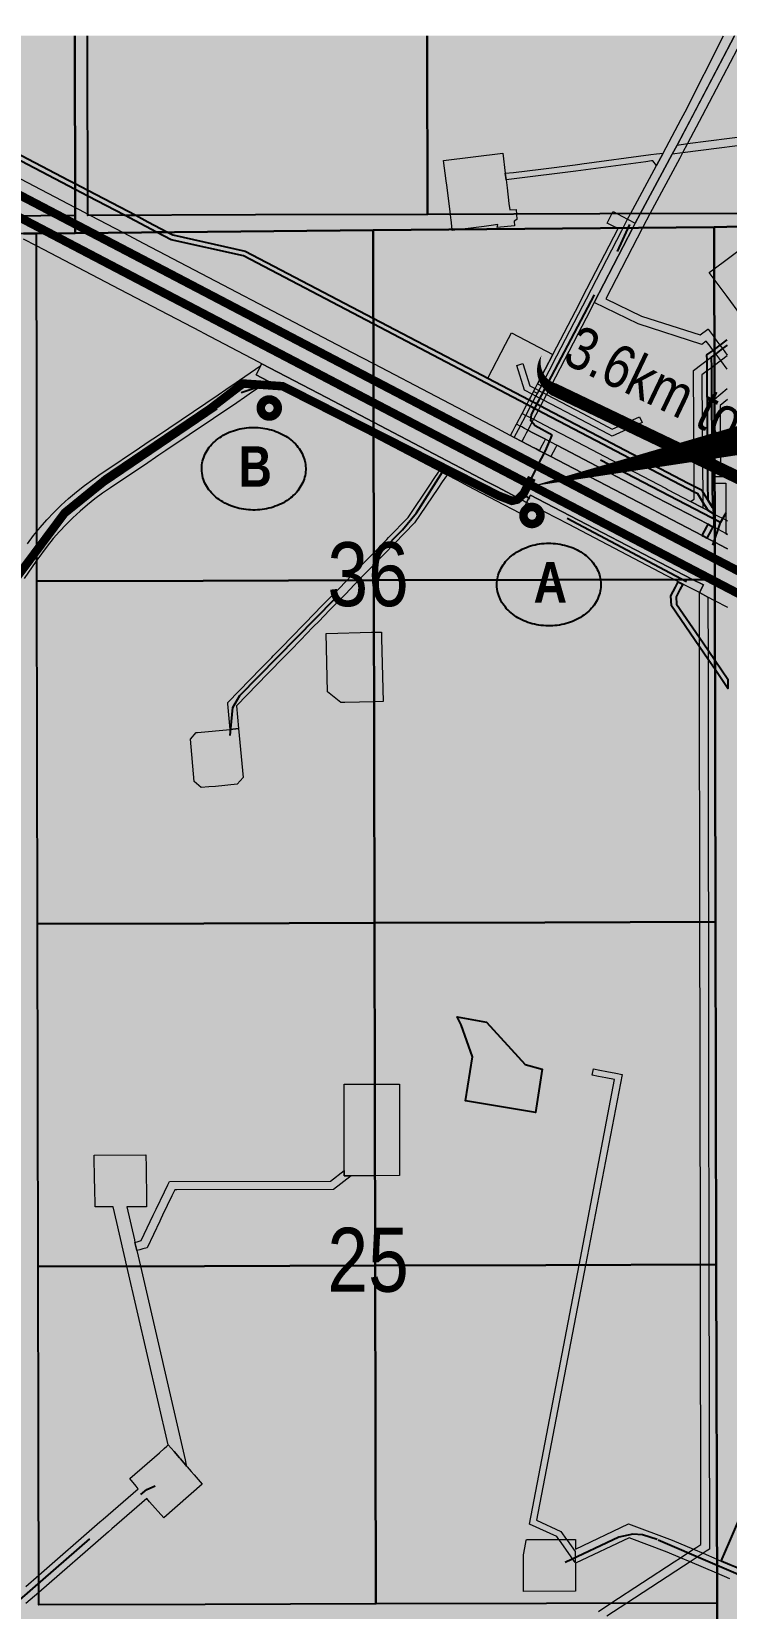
# Model space of a CAD drawing. Extents: x 520549 to 522128, y 6027808 to 6029983.
# Drawn here: x 521467.4 to 521630.7, y 6028830.7 to 6029201 of the extents above; entities that cross this region are included whole.
import ezdxf
from ezdxf.enums import TextEntityAlignment as Align

# ---------------------------------------------------------------- set-up
doc = ezdxf.new("R2010")
doc.units = 0
doc.header["$LTSCALE"] = 5
doc.linetypes.add('DASHED2', pattern=[9.525, 6.35, -3.175])
doc.layers.add('AS-ROUTEMAP', color=35, linetype='Continuous', lineweight=0)
for name, color, linetype in [('CG-NOTES', 7, 'Continuous'), ('DML', 35, 'Continuous'), ('Quarters', 8, 'Continuous'), ('RoadSeg', 57, 'DASHED2'), ('ROE', 35, 'Continuous'), ('ROUTE-MAP-HWY', 2, 'Continuous'), ('ROUTE-MAP-LABELS', 210, 'Continuous'), ('ROUTE-MAP-ROUTE', 90, 'Continuous'), ('S-7', 6, 'Continuous'), ('Townships', 57, 'Continuous')]:
    doc.layers.add(name, color=color, linetype=linetype)
doc.layers.add('ROUTE-MAP-BACKGROUND-H', color=7, linetype='Continuous', true_color=0xf0ebff)
doc.styles.add('120', font='ARIALN.TTF', dxfattribs={"height": 13})
doc.styles.add('80', font='ARIALN.TTF', dxfattribs={"height": 10})
doc.styles.add('BOLD', font='ARIALNB.TTF')

# ---------------------------------------------------------------- blocks, each defined once
blk = doc.blocks.new('*U576')
h = blk.add_hatch(color=255)
edge = h.paths.add_edge_path()
edge.add_line((-49, -11.5), (49, -11.5))
edge.add_arc((49, -5.5), 6, 270, 360)
edge.add_line((55, -5.5), (55, 4))
edge.add_arc((49, 4), 6, 0, 90)
edge.add_line((49, 10), (-49, 10))
edge.add_arc((-49, 4), 6, 90, 180)
edge.add_line((-55, 4), (-55, -5.5))
edge.add_arc((-49, -5.5), 6, 180, 270)
at = {"color": 210, "flags": 128}
blk.add_lwpolyline([(-49, -11.5, 3, 3, 0), (49, -11.5, 3, 3, 0.414214), (55, -5.5, 3, 3, 0), (55, 4, 3, 0, 0.414214), (49, 10, 0, 0, 0), (-49, 10, 0, 0, 0.414214), (-55, 4, 0, 0, 0), (-55, -5.5, 0, 3, 0.414214)], format="xyseb", close=True, dxfattribs=at)
for points in [[(-43.96, -34.34, 0, 7.5, 0), (0, 0, 0, 0, 0)], [(307.21, -48.05, 0, 7.5, 0), (0, 0, 0, 0, 0)]]:
    blk.add_lwpolyline(points, format="xyseb", dxfattribs=at)
at = {"color": 210, "style": '80'}
blk.add_attdef('ENTER_TEXT_001', (-35.99, -5), '', height=10, dxfattribs=at)
blk = doc.blocks.new('Route_Letters')
h = blk.add_hatch(color=255)
h.dxf.hatch_style = 1
edge = h.paths.add_edge_path()
edge.add_ellipse((-0.12, 0.46), major_axis=(-11.97, 0), ratio=0.789318, start_angle=0, end_angle=360)
at = {"color": 5}
blk.add_open_spline([(-12.34, 0.46), (-12.34, -0.25), (-12.24, -0.97), (-11.72, -2.79), (-11.14, -3.88), (-9.56, -5.81), (-8.54, -6.66), (-6.22, -8.02), (-4.9, -8.54), (-2.12, -9.17), (-0.66, -9.3), (2.22, -9.13), (3.64, -8.84), (6.27, -7.89), (7.48, -7.22), (9.54, -5.6), (10.38, -4.64), (11.6, -2.54), (11.97, -1.4), (12.18, 0.91), (12.02, 2.08), (11.2, 4.3), (10.54, 5.35), (8.8, 7.2), (7.72, 7.99), (5.29, 9.24), (3.93, 9.68), (1.11, 10.18), (-0.35, 10.23), (-3.22, 9.91), (-4.61, 9.55), (-7.16, 8.47), (-8.32, 7.75), (-10.24, 6.02), (-11, 5.02), (-12.05, 2.86), (-12.32, 1.7), (-12.34, 0.52), (-12.34, 0.49), (-12.34, 0.46)], degree=3, knots=[0, 0, 0, 0, 0.219529, 0.219529, 0.575727, 0.575727, 0.931924, 0.931924, 1.288121, 1.288121, 1.644318, 1.644318, 2.000515, 2.000515, 2.356712, 2.356712, 2.712909, 2.712909, 3.069107, 3.069107, 3.425304, 3.425304, 3.781501, 3.781501, 4.137698, 4.137698, 4.493895, 4.493895, 4.850092, 4.850092, 5.20629, 5.20629, 5.562487, 5.562487, 5.918684, 5.918684, 6.274881, 6.274881, 6.283185, 6.283185, 6.283185, 6.283185], dxfattribs=at)
at = {"color": 14, "style": 'BOLD'}
blk.add_attdef('A', text='', height=9.5, dxfattribs=at).set_placement((0.22, 0.98), align=Align.MIDDLE)
blk = doc.blocks.new('AA')
at = {"const_width": 4}
blk.add_lwpolyline([(-1, 0, 1), (1, 0, 1)], format="xyb", close=True, dxfattribs=at)
blk.add_circle((0, 0), 2)

msp = doc.modelspace()

# ---------------------------------------------------------------- hatches: boundary and pattern name
at = {"layer": 'ROUTE-MAP-BACKGROUND-H'}
h = msp.add_hatch(color=256, dxfattribs=at)
h.dxf.hatch_style = 1
h.paths.add_polyline_path([(520630.49, 6029199.99), (520630.49, 6029147.72), (520648.82, 6029147.71), (520648.95, 6028175.05), (521624.83, 6028176.24), (521907.38, 6028177.2), (521907.38, 6029199.99)])

# ---------------------------------------------------------------- linework, layer by layer
at = {"layer": 'AS-ROUTEMAP', "flags": 128}
for points in [[(521632.58, 6029199.99), (521619.08, 6029174.35), (521617.92, 6029172.19), (521610.39, 6029158.18), (521609.22, 6029156.01), (521608.66, 6029154.91), (521599.58, 6029137.33), (521599.53, 6029137.24), (521598.74, 6029135.71), (521598.7, 6029135.64), (521592.63, 6029123.88), (521588.37, 6029115.76), (521587.67, 6029114.44), (521586.98, 6029113.12), (521586.41, 6029112.04), (521585.33, 6029109.97), (521583.99, 6029107.42), (521583.61, 6029106.71), (521583.25, 6029106.02), (521583.1, 6029105.73), (521582.59, 6029104.75), (521580.81, 6029105.69), (521581.32, 6029106.67), (521581.78, 6029107.55), (521582.07, 6029108.11), (521582.2, 6029108.35), (521583.51, 6029110.85), (521584.63, 6029112.97), (521585.19, 6029114.05), (521585.89, 6029115.37), (521586.23, 6029116.02), (521586.58, 6029116.7), (521587.16, 6029117.79), (521590.84, 6029124.81), (521596.92, 6029136.58), (521597.76, 6029138.21), (521606.05, 6029154.26), (521606.38, 6029154.89), (521607.43, 6029156.92), (521608.11, 6029158.18), (521614.21, 6029169.5), (521615.8, 6029172.47), (521620.01, 6029180.38), (521620.95, 6029182.15), (521629.97, 6029199.99)], [(521630.85, 6029121.71), (521629.34, 6029123.72), (521628.14, 6029125.33), (521627.83, 6029125.74), (521627.54, 6029126.12), (521626.81, 6029127.1), (521625.91, 6029128.3), (521624.87, 6029127.53), (521609.91, 6029132.34), (521599.58, 6029137.33), (521608.66, 6029154.91), (521609.22, 6029156.01), (521610.39, 6029158.18), (521617.92, 6029172.19), (521619.07, 6029174.35), (521622.74, 6029181.31), (521632.58, 6029199.99)], [(521634.85, 6029199.99), (521624.95, 6029181.22), (521621.5, 6029174.67), (521620.36, 6029172.5), (521619.7, 6029171.25), (521612.67, 6029158.19), (521611, 6029155.09), (521610.92, 6029154.93), (521602.3, 6029138.24), (521610.67, 6029134.19), (521624.5, 6029129.74), (521626.31, 6029131.1), (521626.34, 6029131.07), (521627.51, 6029129.5), (521627.82, 6029129.1), (521628.42, 6029128.3), (521629.14, 6029127.32), (521629.74, 6029126.53), (521630.85, 6029125.03)], [(521450.17, 6029174.03), (521477.59, 6029159.69), (521478.56, 6029159.18), (521480.61, 6029158.11), (521481.18, 6029157.81), (521488.89, 6029153.78), (521493.73, 6029151.25), (521542.55, 6029125.72), (521547.69, 6029123.03), (521577, 6029107.69), (521578.6, 6029106.85), (521579.93, 6029106.15), (521580.81, 6029105.69), (521582.59, 6029104.75), (521583.91, 6029104.05), (521584.53, 6029103.72), (521585.08, 6029103.43), (521585.64, 6029103.13), (521585.93, 6029102.97), (521586.71, 6029102.57), (521587.05, 6029102.39), (521589.41, 6029101.19), (521591.02, 6029100.36), (521613.75, 6029088.49), (521614.28, 6029088.21), (521624.99, 6029082.62), (521625.18, 6029082.51), (521626.07, 6029082.05), (521627.92, 6029081.08), (521630.56, 6029079.71), (521630.94, 6029079.51)], [(521630.94, 6029079.51), (521630.56, 6029079.71), (521627.92, 6029081.08), (521626.07, 6029082.05), (521625.18, 6029082.51), (521624.99, 6029082.62), (521614.28, 6029088.21), (521613.75, 6029088.49), (521591.02, 6029100.36), (521589.41, 6029101.19), (521587.05, 6029102.39), (521586.71, 6029102.57), (521585.93, 6029102.97), (521585.64, 6029103.13), (521585.08, 6029103.43), (521584.53, 6029103.72), (521583.91, 6029104.05), (521582.59, 6029104.75), (521580.81, 6029105.69), (521579.93, 6029106.15), (521580.45, 6029107.13), (521580.86, 6029107.91), (521581.04, 6029108.26), (521581.33, 6029108.81), (521582.64, 6029111.27), (521583.75, 6029113.43), (521584.32, 6029114.51), (521584.69, 6029115.22), (521585.02, 6029115.83), (521585.35, 6029116.48), (521585.71, 6029117.16), (521586.28, 6029118.25), (521589.9, 6029125.14), (521589.97, 6029125.28), (521596.03, 6029137.01), (521596.87, 6029138.64), (521605.18, 6029154.72), (521604.87, 6029154.87), (521604.38, 6029155.13), (521602.63, 6029156.03), (521603.73, 6029158.16), (521604.01, 6029158.7), (521605.03, 6029158.17), (521607.43, 6029156.92), (521609.22, 6029156.01), (521608.66, 6029154.91), (521599.58, 6029137.33), (521599.53, 6029137.24), (521598.74, 6029135.71), (521598.7, 6029135.64), (521592.63, 6029123.88), (521588.37, 6029115.76), (521587.67, 6029114.44), (521586.98, 6029113.12), (521586.41, 6029112.04), (521585.33, 6029109.97), (521583.99, 6029107.42), (521585.32, 6029106.72), (521588.14, 6029105.25), (521590.81, 6029103.85), (521592.46, 6029102.99), (521614.25, 6029091.61), (521626.38, 6029085.28), (521626.62, 6029085.15), (521626.62, 6029085.15), (521627.46, 6029084.71), (521627.69, 6029085.17), (521627.6, 6029087.78), (521627.55, 6029088.91), (521627.35, 6029089.24), (521627.31, 6029094.95), (521627.89, 6029094.95), (521630.52, 6029094.96), (521630.54, 6029086.32), (521630.55, 6029083.1), (521630.93, 6029082.9)], [(521630.97, 6029065.74), (521627.95, 6029067.32), (521626.31, 6029068.17), (521624.29, 6029069.23), (521625.23, 6029071.03), (521622.7, 6029072.34), (521586.29, 6029091.23), (521584.61, 6029092.1), (521583.69, 6029090.43), (521577.97, 6029093.43), (521576.63, 6029094.13), (521574.3, 6029095.34), (521572.97, 6029096.04), (521547.71, 6029109.25), (521536.7, 6029115.02), (521521.48, 6029122.98), (521520.81, 6029123.33), (521507.78, 6029130.14), (521507.2, 6029130.45), (521488.08, 6029140.45), (521468.5, 6029150.68), (521465.48, 6029152.26)], [(521630.85, 6029124.84), (521627.83, 6029122.59), (521627.12, 6029122.06), (521626.12, 6029121.31), (521624.91, 6029120.4), (521625.07, 6029096.45), (521625.08, 6029094.95), (521625.1, 6029092.8), (521625.12, 6029090.48), (521625.13, 6029089.16), (521622.23, 6029090.67), (521623.11, 6029091.21), (521623.1, 6029092.83), (521623.09, 6029094.21), (521623.08, 6029094.94), (521623.07, 6029096.44), (521622.9, 6029121.4), (521624.89, 6029122.89), (521626.1, 6029123.79), (521627.1, 6029124.54), (521627.83, 6029125.1), (521630.84, 6029127.35)], [(521466.39, 6029080.72), (521467.84, 6029082.64), (521468.62, 6029083.59), (521469.36, 6029084.5), (521470.95, 6029086.31), (521472.59, 6029088.06), (521474.31, 6029089.75), (521476.08, 6029091.37), (521477.91, 6029092.93), (521479.79, 6029094.43), (521483.72, 6029097.2), (521485.77, 6029098.57), (521491.29, 6029102.29), (521491.7, 6029102.57), (521495.03, 6029104.81), (521496.69, 6029105.93), (521511.21, 6029115.72), (521513.02, 6029116.93), (521513.36, 6029117.17), (521514.69, 6029118.07), (521516.25, 6029119.14), (521521.26, 6029122.55), (521520.11, 6029120.38), (521522.99, 6029118.86), (521522.99, 6029118.86), (521526.81, 6029116.86), (521524.51, 6029117.38), (521521.79, 6029117.53), (521520.86, 6029117.41), (521519.08, 6029116.2), (521517.41, 6029115.06), (521515.62, 6029113.84), (521498.94, 6029102.6), (521497.28, 6029101.48), (521493.91, 6029099.2), (521493.5, 6029098.92), (521488.01, 6029095.23), (521487.88, 6029095.14), (521485.92, 6029093.83), (521484.05, 6029092.57), (521482.24, 6029091.23), (521480.47, 6029089.83), (521478.75, 6029088.37), (521477.09, 6029086.84), (521475.48, 6029085.26), (521473.93, 6029083.62), (521472.44, 6029081.92), (521471.02, 6029080.17), (521468.63, 6029076.89), (521468.36, 6029076.53), (521465.62, 6029072.54)], [(521630.91, 6029096.46), (521627.89, 6029096.45), (521627.3, 6029096.45), (521627.17, 6029114.11), (521627.85, 6029114.67), (521630.86, 6029117.19)], [(521630.87, 6029114.6), (521629.19, 6029113.19), (521629.29, 6029098.45), (521630.9, 6029098.45)], [(521630.93, 6029082.9), (521630.55, 6029083.1), (521627.91, 6029084.55), (521627.87, 6029084.57), (521627.46, 6029084.71), (521626.62, 6029085.15), (521626.38, 6029085.28), (521614.25, 6029091.61), (521592.46, 6029102.99), (521590.81, 6029103.85), (521590.48, 6029103.23), (521589.41, 6029101.19), (521587.05, 6029102.39), (521586.71, 6029102.57), (521587.13, 6029103.36), (521587.81, 6029104.63), (521588.14, 6029105.25), (521585.32, 6029106.72), (521583.99, 6029107.42), (521583.24, 6029107.81), (521582.58, 6029108.16), (521582.2, 6029108.35), (521581.33, 6029108.81), (521582.64, 6029111.27), (521583.51, 6029110.85), (521583.9, 6029110.66), (521584.57, 6029110.34), (521585.33, 6029109.97), (521586.66, 6029109.27), (521589.48, 6029107.79), (521593.85, 6029105.54), (521593.85, 6029105.54), (521600.62, 6029101.99), (521601.95, 6029101.29), (521616.46, 6029093.69), (521617, 6029093.41), (521622.23, 6029090.67), (521625.13, 6029089.16), (521626.35, 6029088.52), (521627.6, 6029087.78), (521627.91, 6029087.62), (521627.94, 6029087.6), (521630.54, 6029086.32), (521630.93, 6029086.11)], [(521600.61, 6028830.01), (521603.53, 6028831.92), (521618.37, 6028841.62), (521619.88, 6028842.6), (521620.65, 6028843.11), (521622.95, 6028844.61), (521623.7, 6028845.1), (521624.63, 6028845.71), (521624.53, 6028911.43), (521624.46, 6028957.5), (521624.46, 6028961.09), (521624.41, 6028991.89), (521624.39, 6029005.12), (521624.39, 6029007.02), (521624.37, 6029021.76), (521624.36, 6029023.79), (521624.34, 6029041.78), (521624.33, 6029043.34), (521624.33, 6029044.03), (521624.33, 6029044.64), (521624.33, 6029045.25), (521624.31, 6029056.53), (521624.31, 6029058.7), (521624.3, 6029068.3), (521624.29, 6029068.97), (521624.29, 6029069.23), (521626.31, 6029068.17), (521626.31, 6029067.92), (521626.31, 6029067.24), (521626.31, 6029065.83), (521626.33, 6029055.74), (521626.33, 6029053.57), (521626.34, 6029045.13), (521626.34, 6029044.52), (521626.35, 6029043.91), (521626.35, 6029042.78), (521626.35, 6029041.23), (521626.38, 6029022.74), (521626.38, 6029020.7), (521626.4, 6029008.11), (521626.4, 6029006.2), (521626.42, 6028991.89), (521626.47, 6028960.69), (521626.48, 6028957.1), (521626.54, 6028911.43), (521626.64, 6028844.62), (521625.93, 6028844.15), (521625.18, 6028843.66), (521622.87, 6028842.15), (521622.11, 6028841.65), (521620.6, 6028840.67), (521607.22, 6028831.93), (521602.58, 6028828.89)], [(521466.04, 6028835.89), (521469.05, 6028838.51), (521483.44, 6028851.01), (521484.2, 6028851.67), (521492.43, 6028858.82), (521491.94, 6028859.39), (521490.49, 6028861.2), (521497.39, 6028867.24), (521498.54, 6028868.25), (521499.15, 6028868.79), (521499.5, 6028869.09), (521500.85, 6028867.53), (521502.13, 6028866.04), (521502.34, 6028865.8), (521503.54, 6028864.4), (521503.78, 6028864.13), (521503.95, 6028863.93), (521504.85, 6028862.88), (521505.57, 6028862.05), (521507.43, 6028859.89), (521507.43, 6028859.89), (521498.46, 6028851.95), (521495.09, 6028855.76), (521494.43, 6028856.52), (521486.2, 6028849.37), (521485.44, 6028848.71), (521469.06, 6028834.47), (521466.04, 6028831.86)], [(521631.45, 6028837.66), (521628.43, 6028838.95), (521622.11, 6028841.65), (521619.88, 6028842.6), (521616.76, 6028843.94), (521607.78, 6028847.25), (521595.19, 6028841.3), (521595.19, 6028840.46), (521595.19, 6028838.96), (521595.18, 6028834.74), (521582.98, 6028834.72), (521582.97, 6028843.31), (521583.28, 6028844.92), (521583.61, 6028846.67), (521583.66, 6028846.91), (521595.16, 6028846.93), (521595.16, 6028845.49), (521595.17, 6028844.66), (521607.63, 6028850.56), (521607.63, 6028850.56), (521617.88, 6028846.77), (521622.95, 6028844.61), (521625.18, 6028843.66), (521628.42, 6028842.27), (521628.91, 6028842.07), (521629.44, 6028841.84), (521631.45, 6028840.98)]]:
    msp.add_lwpolyline(points, dxfattribs=at)
for points in [[(521620.36, 6029172.5), (521617.92, 6029172.19), (521619.08, 6029174.35), (521621.5, 6029174.67), (521641.25, 6029177.21), (521644.26, 6029177.6), (521682.47, 6029182.53), (521683.92, 6029185.61), (521686.14, 6029185.63), (521684.75, 6029182.69), (521683.81, 6029180.7), (521644.27, 6029175.59), (521641.25, 6029175.2), (521620.36, 6029172.5)], [(521579.56, 6029160.58), (521579.75, 6029159.09), (521581.25, 6029159.17), (521581.33, 6029158.1), (521581.42, 6029156.89), (521580.8, 6029156.45), (521580.88, 6029155.39), (521576.81, 6029155.01), (521576.76, 6029155), (521576.95, 6029155.65), (521575.38, 6029155.45), (521573.76, 6029155.25), (521571.81, 6029155.01), (521567.98, 6029154.53), (521566.24, 6029154.31), (521566.22, 6029154.51), (521565.96, 6029156.8), (521565.9, 6029157.27), (521565.8, 6029158.06), (521565.71, 6029158.77), (521564.94, 6029164.91), (521564.81, 6029165.9), (521564.19, 6029170.68), (521578.08, 6029172.45), (521578.68, 6029167.7), (521578.87, 6029166.2), (521579.1, 6029164.28), (521579.56, 6029160.58)], [(521615.8, 6029172.47), (521614.21, 6029169.5), (521613.39, 6029170.65), (521613.07, 6029170.6), (521611.74, 6029170.43), (521595.28, 6029168.23), (521580.75, 6029166.41), (521578.87, 6029166.2), (521578.68, 6029167.7), (521580.58, 6029167.91), (521587.03, 6029168.71), (521595.11, 6029169.73), (521596.18, 6029169.87), (521596.68, 6029169.94), (521612.86, 6029172.09), (521614.21, 6029172.27), (521615.8, 6029172.47)], [(521636.59, 6029134.4), (521634.98, 6029133.2), (521634.08, 6029134.4), (521630.82, 6029138.75), (521627.79, 6029142.81), (521626.61, 6029144.39), (521627.79, 6029145.27), (521630.8, 6029147.52), (521640.99, 6029155.13), (521641.29, 6029155.36), (521642.63, 6029156.36), (521643.54, 6029155.14), (521650.99, 6029145.16), (521650.2, 6029144.57), (521638.98, 6029136.19), (521637.37, 6029134.99), (521636.9, 6029134.64), (521636.59, 6029134.4)], [(521586.58, 6029116.7), (521586.23, 6029116.02), (521585.35, 6029116.48), (521585.02, 6029115.83), (521584.69, 6029115.22), (521584.32, 6029114.51), (521574.57, 6029119.62), (521578.75, 6029127.58), (521580.15, 6029130.25), (521589.9, 6029125.14), (521586.28, 6029118.25), (521587.16, 6029117.79), (521586.58, 6029116.7)], [(521582.93, 6029088.98), (521582.3, 6029087.79), (521576.58, 6029090.79), (521575.24, 6029091.49), (521572.92, 6029092.71), (521571.59, 6029093.4), (521569.99, 6029094.24), (521567.37, 6029095.62), (521564.96, 6029096.88), (521564, 6029097.38), (521563.18, 6029097.81), (521562.24, 6029098.31), (521547.72, 6029105.92), (521535.38, 6029112.35), (521522.99, 6029118.86), (521520.11, 6029120.38), (521521.26, 6029122.55), (521521.48, 6029122.98), (521536.7, 6029115.02), (521547.71, 6029109.25), (521572.97, 6029096.04), (521574.3, 6029095.34), (521576.63, 6029094.13), (521577.97, 6029093.43), (521583.69, 6029090.43), (521583.01, 6029089.14), (521582.93, 6029088.98)], [(521596.89, 6029111.3), (521603.84, 6029107.66), (521610.21, 6029110.55), (521610.83, 6029109.19), (521603.79, 6029105.99), (521602.94, 6029106.44), (521596.34, 6029109.89), (521587.67, 6029114.44), (521586.94, 6029114.82), (521586.27, 6029115.17), (521585.89, 6029115.37), (521585.01, 6029115.83), (521583.21, 6029116.78), (521581.38, 6029122.61), (521582.81, 6029123.06), (521584.45, 6029117.82), (521585.71, 6029117.16), (521586.58, 6029116.7), (521586.97, 6029116.5), (521587.64, 6029116.15), (521588.37, 6029115.76), (521596.89, 6029111.3)], [(521516.01, 6029037.32), (521514.02, 6029037.13), (521513.49, 6029043.1), (521513.46, 6029043.43), (521521.32, 6029051.48), (521522.38, 6029052.57), (521523.8, 6029054.03), (521524.14, 6029054.37), (521524.51, 6029054.75), (521525.17, 6029055.43), (521525.56, 6029055.83), (521529.12, 6029059.47), (521530.62, 6029061.02), (521530.66, 6029061.06), (521532.14, 6029062.57), (521532.19, 6029062.62), (521533.14, 6029063.6), (521533.18, 6029063.64), (521536.14, 6029066.67), (521538.31, 6029068.9), (521539.4, 6029070.01), (521541.45, 6029072.12), (521542.42, 6029073.11), (521544.76, 6029075.52), (521547.77, 6029078.62), (521550.84, 6029081.74), (521551.25, 6029082.18), (521555.83, 6029086.9), (521560.95, 6029094.45), (521560.97, 6029094.49), (521562, 6029096.04), (521562.96, 6029097.49), (521563.18, 6029097.81), (521564, 6029097.38), (521564.96, 6029096.88), (521564.84, 6029096.69), (521563.88, 6029095.24), (521562.86, 6029093.69), (521557.39, 6029085.63), (521552.68, 6029080.8), (521547.78, 6029075.77), (521544.23, 6029072.13), (521541.19, 6029068.99), (521540.1, 6029067.88), (521537.56, 6029065.28), (521535.99, 6029063.67), (521534.99, 6029062.64), (521533.48, 6029061.09), (521531.97, 6029059.54), (521530.62, 6029058.16), (521528.18, 6029055.65), (521527.13, 6029054.57), (521526.74, 6029054.18), (521525.7, 6029053.11), (521523.95, 6029051.31), (521522.88, 6029050.22), (521515.53, 6029042.69), (521516.01, 6029037.32)], [(521625.23, 6029071.03), (521624.29, 6029069.23), (521620.42, 6029071.25), (521619.34, 6029071.81), (521618.35, 6029072.33), (521616.66, 6029073.22), (521593.51, 6029085.3), (521585.32, 6029089.58), (521583.69, 6029090.43), (521584.61, 6029092.1), (521586.29, 6029091.23), (521622.7, 6029072.34), (521625.23, 6029071.03)], [(521540.13, 6029043.44), (521540.05, 6029043.43), (521536.94, 6029045.94), (521536.59, 6029059.66), (521536.66, 6029059.66), (521547.22, 6029059.92), (521547.81, 6029059.94), (521549.58, 6029059.98), (521549.62, 6029058.48), (521549.99, 6029043.69), (521547.84, 6029043.63), (521540.95, 6029043.46), (521540.13, 6029043.44)], [(521509.04, 6029023.61), (521507.24, 6029023.44), (521505.55, 6029024.86), (521504.68, 6029034.82), (521506.04, 6029036.4), (521506.39, 6029036.43), (521514.02, 6029037.13), (521516.01, 6029037.32), (521517.07, 6029025.86), (521515.71, 6029024.23), (521510.59, 6029023.75), (521509.04, 6029023.61)], [(521595.12, 6028844.08), (521595.12, 6028841.49), (521591.4, 6028846.74), (521591.27, 6028846.93), (521590.8, 6028847.59), (521584.35, 6028850.53), (521596.02, 6028911.35), (521604.38, 6028954.91), (521602.28, 6028955.31), (521600.61, 6028955.64), (521599.14, 6028955.92), (521599.42, 6028957.39), (521600.89, 6028957.11), (521602.57, 6028956.79), (521604.66, 6028956.39), (521606.13, 6028956.1), (521597.55, 6028911.35), (521586.04, 6028851.4), (521591.78, 6028848.78), (521593.09, 6028846.93), (521593.22, 6028846.74), (521595.12, 6028844.08)], [(521553.8, 6028953.84), (521553.84, 6028932.33), (521548.06, 6028932.32), (521542.47, 6028932.31), (521540.83, 6028932.3), (521540.83, 6028933.57), (521540.81, 6028943.06), (521540.79, 6028953.82), (521548.01, 6028953.83), (521553.8, 6028953.84)], [(521489.72, 6028925.03), (521491.52, 6028917.23), (521491.65, 6028916.67), (521492.1, 6028914.72), (521492.94, 6028911.07), (521503.43, 6028865.57), (521503.62, 6028864.77), (521503.78, 6028864.13), (521503.54, 6028864.4), (521502.34, 6028865.8), (521502.13, 6028866.04), (521500.85, 6028867.53), (521499.5, 6028869.09), (521489.77, 6028911.06), (521487.39, 6028921.31), (521486.53, 6028925.02), (521482.28, 6028925.01), (521482.2, 6028929.72), (521482.17, 6028931.22), (521482.07, 6028937.17), (521494.25, 6028937.24), (521494.29, 6028934.22), (521494.34, 6028926.55), (521494.38, 6028925.04), (521493.67, 6028925.04), (521490.49, 6028925.03), (521489.72, 6028925.03)], [(521540.83, 6028933.57), (521540.83, 6028932.3), (521542.47, 6028932.31), (521538.28, 6028929.05), (521501.51, 6028928.97), (521501.03, 6028928.97), (521500.34, 6028927.56), (521498.16, 6028923.07), (521497.72, 6028922.17), (521497.48, 6028921.65), (521494.51, 6028915.37), (521493.55, 6028915.11), (521492.83, 6028914.92), (521492.1, 6028914.72), (521491.65, 6028916.67), (521492.38, 6028916.87), (521493.1, 6028917.07), (521495.93, 6028923.04), (521496.61, 6028924.46), (521498.59, 6028928.54), (521499.38, 6028930.16), (521499.77, 6028930.96), (521537.59, 6028931.05), (521540.83, 6028933.57)]]:
    msp.add_lwpolyline(points, close=True, dxfattribs=at)
at = {"layer": 'DML'}
for points in [[(521574.29, 6028968.39), (521583.39, 6028958.42), (521587.39, 6028957.36), (521585.75, 6028947.18), (521569.3, 6028949.9), (521570.96, 6028960.23), (521568.33, 6028967.75), (521567.35, 6028969.63), (521574.29, 6028968.39)], [(521649.14, 6028849.74), (521643.24, 6028835.94), (521642.71, 6028836.17), (521633.19, 6028840.24), (521632.65, 6028840.46), (521631.45, 6028840.98), (521629.44, 6028841.84), (521631.43, 6028846.5), (521635.34, 6028855.64), (521649.14, 6028849.74)]]:
    msp.add_lwpolyline(points, close=True, dxfattribs=at)
at = {"layer": 'Quarters', "color": 17}
for points in [[(521477.51, 6029199.99), (521477.52, 6029197.87), (521477.59, 6029157.8), (521437.18, 6029157.44), (521396.77, 6029157.08), (521356.36, 6029156.71), (521316.96, 6029156.36), (521316.9, 6029197.17), (521316.89, 6029199.99)], [(521641.2, 6029199.99), (521641.2, 6029198.34), (521641.29, 6029158.27), (521600.87, 6029158.16), (521560.44, 6029158.04), (521520.02, 6029157.93), (521480.6, 6029157.81), (521480.53, 6029197.88), (521480.53, 6029199.99)]]:
    msp.add_lwpolyline(points, dxfattribs=at)
at = {"layer": 'Quarters'}
for points in [[(521477.51, 6029199.99), (521477.52, 6029197.87), (521477.59, 6029157.8), (521437.18, 6029157.44), (521396.77, 6029157.08), (521396.7, 6029197.52), (521396.7, 6029199.99)], [(521477.51, 6029199.99), (521477.52, 6029197.87), (521477.59, 6029157.8), (521437.18, 6029157.44), (521396.77, 6029157.08), (521396.7, 6029197.52), (521396.7, 6029199.99)], [(521560.36, 6029199.99), (521560.36, 6029198.11), (521560.44, 6029158.04), (521520.02, 6029157.93), (521480.6, 6029157.81), (521480.53, 6029197.88), (521480.53, 6029199.99)], [(521560.36, 6029199.99), (521560.36, 6029198.11), (521560.44, 6029158.04), (521520.02, 6029157.93), (521480.6, 6029157.81), (521480.53, 6029197.88), (521480.53, 6029199.99)], [(521641.2, 6029199.99), (521641.2, 6029198.34), (521641.29, 6029158.27), (521600.87, 6029158.16), (521560.44, 6029158.04), (521560.36, 6029198.11), (521560.36, 6029199.99)], [(521641.2, 6029199.99), (521641.2, 6029198.34), (521641.29, 6029158.27), (521600.87, 6029158.16), (521560.44, 6029158.04), (521560.36, 6029198.11), (521560.36, 6029199.99)]]:
    msp.add_lwpolyline(points, dxfattribs=at)
at = {"layer": 'Quarters', "color": 17}
for points in [[(521507.86, 6028991.57), (521468.78, 6028991.46), (521468.71, 6029031.69), (521468.64, 6029071.92), (521468.57, 6029112.76), (521468.5, 6029153.59), (521507.56, 6029153.96), (521547.63, 6029154.34), (521587.7, 6029154.71), (521627.76, 6029155.09), (521627.85, 6029113.72), (521627.94, 6029072.36), (521628.02, 6029032.13), (521628.11, 6028991.9), (521588.02, 6028991.79), (521547.94, 6028991.68)], [(521508.15, 6028831.66), (521469.06, 6028831.55), (521468.99, 6028870.77), (521468.92, 6028911), (521468.85, 6028951.23), (521468.78, 6028991.46), (521507.86, 6028991.57), (521547.94, 6028991.68), (521588.02, 6028991.79), (521628.11, 6028991.9), (521628.19, 6028951.67), (521628.28, 6028911.44), (521628.36, 6028871.21), (521628.45, 6028831.98), (521588.35, 6028831.87), (521548.25, 6028831.77)]]:
    msp.add_lwpolyline(points, close=True, dxfattribs=at)
at = {"layer": 'Quarters'}
for points in [[(521587.86, 6029072.25), (521547.79, 6029072.14), (521547.71, 6029113.24), (521547.63, 6029154.34), (521587.7, 6029154.71), (521627.76, 6029155.09), (521627.85, 6029113.72), (521627.94, 6029072.36)], [(521587.86, 6029072.25), (521547.79, 6029072.14), (521547.71, 6029113.24), (521547.63, 6029154.34), (521587.7, 6029154.71), (521627.76, 6029155.09), (521627.85, 6029113.72), (521627.94, 6029072.36)], [(521507.71, 6029072.03), (521468.64, 6029071.92), (521468.57, 6029112.76), (521468.5, 6029153.59), (521507.56, 6029153.96), (521547.63, 6029154.34), (521547.71, 6029113.24), (521547.79, 6029072.14)], [(521507.71, 6029072.03), (521468.64, 6029071.92), (521468.57, 6029112.76), (521468.5, 6029153.59), (521507.56, 6029153.96), (521547.63, 6029154.34), (521547.71, 6029113.24), (521547.79, 6029072.14)], [(521507.86, 6028991.57), (521468.78, 6028991.46), (521468.71, 6029031.69), (521468.64, 6029071.92), (521507.71, 6029072.03), (521547.79, 6029072.14), (521547.86, 6029031.91), (521547.94, 6028991.68)], [(521507.86, 6028991.57), (521468.78, 6028991.46), (521468.71, 6029031.69), (521468.64, 6029071.92), (521507.71, 6029072.03), (521547.79, 6029072.14), (521547.86, 6029031.91), (521547.94, 6028991.68)], [(521547.94, 6028991.68), (521547.86, 6029031.91), (521547.79, 6029072.14), (521587.86, 6029072.25), (521627.94, 6029072.36), (521628.02, 6029032.13), (521628.11, 6028991.9), (521588.02, 6028991.79)], [(521547.94, 6028991.68), (521547.86, 6029031.91), (521547.79, 6029072.14), (521587.86, 6029072.25), (521627.94, 6029072.36), (521628.02, 6029032.13), (521628.11, 6028991.9), (521588.02, 6028991.79)], [(521588.19, 6028911.33), (521548.1, 6028911.22), (521548.02, 6028951.45), (521547.94, 6028991.68), (521588.02, 6028991.79), (521628.11, 6028991.9), (521628.19, 6028951.67), (521628.28, 6028911.44)], [(521588.19, 6028911.33), (521548.1, 6028911.22), (521548.02, 6028951.45), (521547.94, 6028991.68), (521588.02, 6028991.79), (521628.11, 6028991.9), (521628.19, 6028951.67), (521628.28, 6028911.44)], [(521547.94, 6028991.68), (521548.02, 6028951.45), (521548.1, 6028911.22), (521508.01, 6028911.11), (521468.92, 6028911), (521468.85, 6028951.23), (521468.78, 6028991.46), (521507.86, 6028991.57)], [(521547.94, 6028991.68), (521548.02, 6028951.45), (521548.1, 6028911.22), (521508.01, 6028911.11), (521468.92, 6028911), (521468.85, 6028951.23), (521468.78, 6028991.46), (521507.86, 6028991.57)], [(521508.15, 6028831.66), (521469.06, 6028831.55), (521468.99, 6028870.77), (521468.92, 6028911), (521508.01, 6028911.11), (521548.1, 6028911.22), (521548.17, 6028870.99), (521548.25, 6028831.77)], [(521508.15, 6028831.66), (521469.06, 6028831.55), (521468.99, 6028870.77), (521468.92, 6028911), (521508.01, 6028911.11), (521548.1, 6028911.22), (521548.17, 6028870.99), (521548.25, 6028831.77)], [(521588.35, 6028831.87), (521548.25, 6028831.77), (521548.17, 6028870.99), (521548.1, 6028911.22), (521588.19, 6028911.33), (521628.28, 6028911.44), (521628.36, 6028871.21), (521628.45, 6028831.98)], [(521588.35, 6028831.87), (521548.25, 6028831.77), (521548.17, 6028870.99), (521548.1, 6028911.22), (521588.19, 6028911.33), (521628.28, 6028911.44), (521628.36, 6028871.21), (521628.45, 6028831.98)]]:
    msp.add_lwpolyline(points, close=True, dxfattribs=at)
at = {"layer": 'RoadSeg'}
for p, q in [((521588.14, 6029102.5), (521589.74, 6029106.2)), ((521629.26, 6029085.69), (521589.74, 6029106.2)), ((521586.26, 6029098.94), (521588.14, 6029102.5)), ((521577.13, 6029091.99), (521564.52, 6029098.5)), ((521582.93, 6029092.39), (521584.93, 6029096.2)), ((521584.93, 6029096.2), (521586.26, 6029098.94)), ((521584.43, 6029091.29), (521582.93, 6029092.39)), ((521621.25, 6029071.78), (521584.43, 6029091.29)), ((521627.46, 6029080.39), (521629.26, 6029085.69)), ((521629.26, 6029085.69), (521630.56, 6029087.99))]:
    msp.add_line(p, q, dxfattribs=at)
for points in [[(521589.74, 6029106.2), (521585.73, 6029108.4), (521584.73, 6029109.6), (521584.83, 6029111.1), (521605.04, 6029149.32), (521607.95, 6029155.72)], [(521364.12, 6028985.44), (521412.34, 6029008.65), (521419.35, 6029012.75), (521422.15, 6029015.05), (521424.75, 6029017.35), (521429.15, 6029022.56), (521460.57, 6029068.78), (521469.57, 6029080.99), (521474.18, 6029086.09), (521484.68, 6029094.59), (521516.6, 6029116.2), (521522, 6029118), (521526.4, 6029117.7), (521529.21, 6029116.91), (521564.52, 6029098.5)], [(521514, 6029035.66), (521514.7, 6029042.27), (521516.3, 6029045.07), (521554.52, 6029083.99), (521557.82, 6029087.99), (521564.52, 6029098.5)], [(521577.13, 6029091.99), (521580.23, 6029090.79), (521581.53, 6029091.09), (521582.93, 6029092.39)], [(521402.14, 6028805.84), (521435.16, 6028807.24), (521437.16, 6028807.95), (521457.07, 6028826.25), (521494.49, 6028858.67), (521496.39, 6028859.47)], [(521656.17, 6028828.36), (521643.76, 6028834.16), (521614.35, 6028846.87), (521610.95, 6028847.97), (521608.65, 6028848.17), (521605.34, 6028847.47), (521592.74, 6028841.46)]]:
    msp.add_lwpolyline(points, dxfattribs=at)
at = {"layer": 'ROE'}
for points in [[(521411.29, 6029199.99), (521412.67, 6029199.27), (521414.44, 6029198.34), (521476.07, 6029166.09), (521477.58, 6029165.31), (521477.58, 6029163.93), (521413.92, 6029197.24), (521412.14, 6029198.17), (521408.66, 6029199.99)], [(521630.84, 6029127.35), (521629.75, 6029126.53), (521628.14, 6029125.34), (521627.83, 6029125.1), (521627.1, 6029124.54), (521627.12, 6029122.06), (521627.17, 6029114.11), (521627.3, 6029096.45), (521627.31, 6029094.95), (521627.35, 6029089.24), (521626.33, 6029090.85), (521626.3, 6029094.95), (521626.29, 6029096.45), (521626.12, 6029121.31), (521626.1, 6029123.79), (521626.09, 6029125.04), (521627.55, 6029126.13), (521627.83, 6029126.34), (521629.15, 6029127.33), (521630.84, 6029128.59)], [(521630.84, 6029127.35), (521629.75, 6029126.53), (521628.14, 6029125.34), (521627.83, 6029125.1), (521627.83, 6029125.76), (521627.83, 6029126.34), (521629.15, 6029127.33), (521630.84, 6029128.59)], [(521631.01, 6029046.72), (521627.98, 6029051.15), (521627.98, 6029053.32), (521631.01, 6029048.88)]]:
    msp.add_lwpolyline(points, dxfattribs=at)
for points in [[(521499.33, 6029153.88), (521496.74, 6029153.86), (521489.21, 6029157.84), (521480.6, 6029162.35), (521477.58, 6029163.93), (521477.58, 6029165.31), (521480.6, 6029163.73), (521491.83, 6029157.84), (521494.72, 6029156.32), (521499.33, 6029153.88)], [(521494.72, 6029156.32), (521499.33, 6029153.88), (521496.74, 6029153.86), (521489.21, 6029157.84), (521491.83, 6029157.84), (521494.72, 6029156.32)], [(521627.55, 6029088.91), (521627.6, 6029087.78), (521626.35, 6029088.52), (521625.12, 6029090.48), (521623.9, 6029092.41), (521623.1, 6029092.83), (521603.02, 6029103.34), (521601.69, 6029104.04), (521587.74, 6029111.34), (521586.41, 6029112.04), (521585.67, 6029112.42), (521585.01, 6029112.77), (521584.63, 6029112.97), (521583.75, 6029113.43), (521574, 6029118.53), (521572.67, 6029119.24), (521571.07, 6029120.07), (521547.67, 6029132.32), (521517.16, 6029148.3), (521500.16, 6029152.11), (521496.74, 6029153.86), (521499.33, 6029153.88), (521500.58, 6029153.26), (521517.58, 6029149.45), (521547.67, 6029133.7), (521571.64, 6029121.15), (521573.24, 6029120.32), (521574.57, 6029119.62), (521584.32, 6029114.51), (521585.19, 6029114.05), (521585.58, 6029113.85), (521586.24, 6029113.5), (521586.98, 6029113.12), (521588.31, 6029112.42), (521602.25, 6029105.12), (521603.58, 6029104.42), (521621.7, 6029094.94), (521623.09, 6029094.21), (521624.76, 6029093.34), (521625.1, 6029092.8), (521626.33, 6029090.85), (521627.35, 6029089.24), (521627.55, 6029088.91)], [(521627.13, 6029084.09), (521626.07, 6029082.05), (521625.18, 6029082.51), (521624.99, 6029082.62), (521626.05, 6029084.66), (521626.38, 6029085.28), (521626.62, 6029085.15), (521627.46, 6029084.71), (521627.13, 6029084.09)], [(521627.98, 6029053.32), (521627.98, 6029051.15), (521626.33, 6029053.57), (521624.31, 6029056.53), (521617.74, 6029066.16), (521617.61, 6029068.51), (521618.66, 6029070.52), (521619.34, 6029071.81), (521620.42, 6029071.25), (521619.74, 6029069.96), (521618.84, 6029068.24), (521618.94, 6029066.56), (521624.31, 6029058.7), (521626.33, 6029055.74), (521627.98, 6029053.32)], [(521631.01, 6029048.88), (521631.01, 6029046.72), (521627.98, 6029051.15), (521627.98, 6029053.32), (521631.01, 6029048.88)]]:
    msp.add_lwpolyline(points, close=True, dxfattribs=at)
at = {"layer": 'ROUTE-MAP-HWY', "const_width": 2}
for points in [[(521384.12, 6029199.99), (521384.5, 6029199.75), (521388.17, 6029197.52), (521391.66, 6029195.55), (521395.01, 6029193.76), (521398.41, 6029191.96), (521406.14, 6029187.91), (521583.48, 6029095.12), (521900.45, 6028929.49), (521907.38, 6028925.84)], [(521393.23, 6029199.99), (521396.16, 6029198.41), (521398.9, 6029196.95), (521409.06, 6029191.63), (521586.26, 6029098.94), (521855.2, 6028958.52), (521903.1, 6028933.32), (521907.38, 6028931.09)]]:
    msp.add_lwpolyline(points, dxfattribs=at)
at = {"layer": 'ROUTE-MAP-ROUTE', "const_width": 2, "flags": 128}
msp.add_lwpolyline([(521584.93, 6029096.2), (521582.93, 6029092.39), (521581.53, 6029091.09), (521580.23, 6029090.79), (521577.13, 6029091.99), (521526.4, 6029117.7), (521517.05, 6029118.34), (521509.36, 6029112.44), (521484.85, 6029095.86), (521475.17, 6029087.98), (521459.24, 6029066.61)], dxfattribs=at)
at = {"layer": 'Townships'}
for points in [[(521477.51, 6029199.99), (521477.59, 6029157.8), (521477.6, 6029153.68), (521468.5, 6029153.59), (521465.48, 6029153.56), (521385.34, 6029153.48), (521306.2, 6029153.39), (521303.19, 6029153.39), (521223.04, 6029153.3), (521143.91, 6029153.22), (521140.89, 6029153.22), (521060.72, 6029153.13), (520981.55, 6029153.05), (520978.54, 6029153.05), (520898.36, 6029152.96), (520819.2, 6029152.88), (520816.18, 6029152.88), (520736.01, 6029152.79), (520655.84, 6029152.71), (520653.83, 6029152.71), (520630.49, 6029152.72)], [(521907.38, 6029155.98), (521872.17, 6029155.87), (521793.05, 6029155.62), (521790.03, 6029155.61), (521709.91, 6029155.35), (521630.78, 6029155.1), (521627.76, 6029155.09), (521547.63, 6029154.34), (521477.6, 6029153.68), (521477.59, 6029157.8), (521477.51, 6029199.99)], [(521465.48, 6029153.56), (521468.5, 6029153.59), (521477.6, 6029153.68), (521547.63, 6029154.34), (521627.76, 6029155.09), (521627.94, 6029072.36), (521628.11, 6028991.9), (521628.28, 6028911.44), (521628.45, 6028831.98), (521628.45, 6028828.97), (521628.62, 6028748.51), (521628.79, 6028668.05), (521628.96, 6028587.59), (521629.13, 6028508.13), (521629.14, 6028505.12)], [(521629.14, 6028505.12), (521629.13, 6028508.13), (521628.96, 6028587.59), (521628.79, 6028668.05), (521628.62, 6028748.51), (521628.45, 6028828.97), (521628.45, 6028831.98), (521628.28, 6028911.44), (521628.11, 6028991.9), (521627.94, 6029072.36), (521627.76, 6029155.09), (521630.78, 6029155.1), (521709.91, 6029155.35), (521790.03, 6029155.61), (521793.05, 6029155.62), (521872.17, 6029155.87), (521907.38, 6029155.98)]]:
    msp.add_lwpolyline(points, dxfattribs=at)

# ---------------------------------------------------------------- block references
at = {"layer": 'CG-NOTES', "xscale": 0.9999917055762054, "yscale": 0.9999917055762054, "zscale": 0.9999917055762054}
for p in [(521523.23, 6029112.59), (521584.95, 6029087.36)]:
    msp.add_blockref('AA', p, dxfattribs=at)
for p, values in [((521519.69, 6029097.87), {'A': 'B'}), ((521589.05, 6029070.67), {'A': 'A'})]:
    msp.add_blockref('Route_Letters', p, dxfattribs=at).add_auto_attribs(values)
at = {"layer": 'ROUTE-MAP-LABELS'}
ref = msp.add_blockref('*U576', (521639.25, 6029106.22), dxfattribs=dict(at, xscale=1.00051760764632, yscale=1.00051760764632, zscale=1.00051760764632, rotation=334.4538064749677))
ref.add_attrib('ENTER_TEXT_001', '3.6km to Fox Creek', (521591.78, 6029123.36), dxfattribs={"layer": '0', "color": 210, "height": 10.0052, "rotation": 334.4538, "style": '80'})

# ---------------------------------------------------------------- texts
at = {"layer": 'S-7', "style": '120'}
for s, p in [('36', (521546.45, 6029073.57)), ('25', (521546.45, 6028912.58))]:
    msp.add_text(s, height=15.008, dxfattribs=at).set_placement(p, align=Align.MIDDLE_CENTER)

doc.saveas('drawing.dxf')
